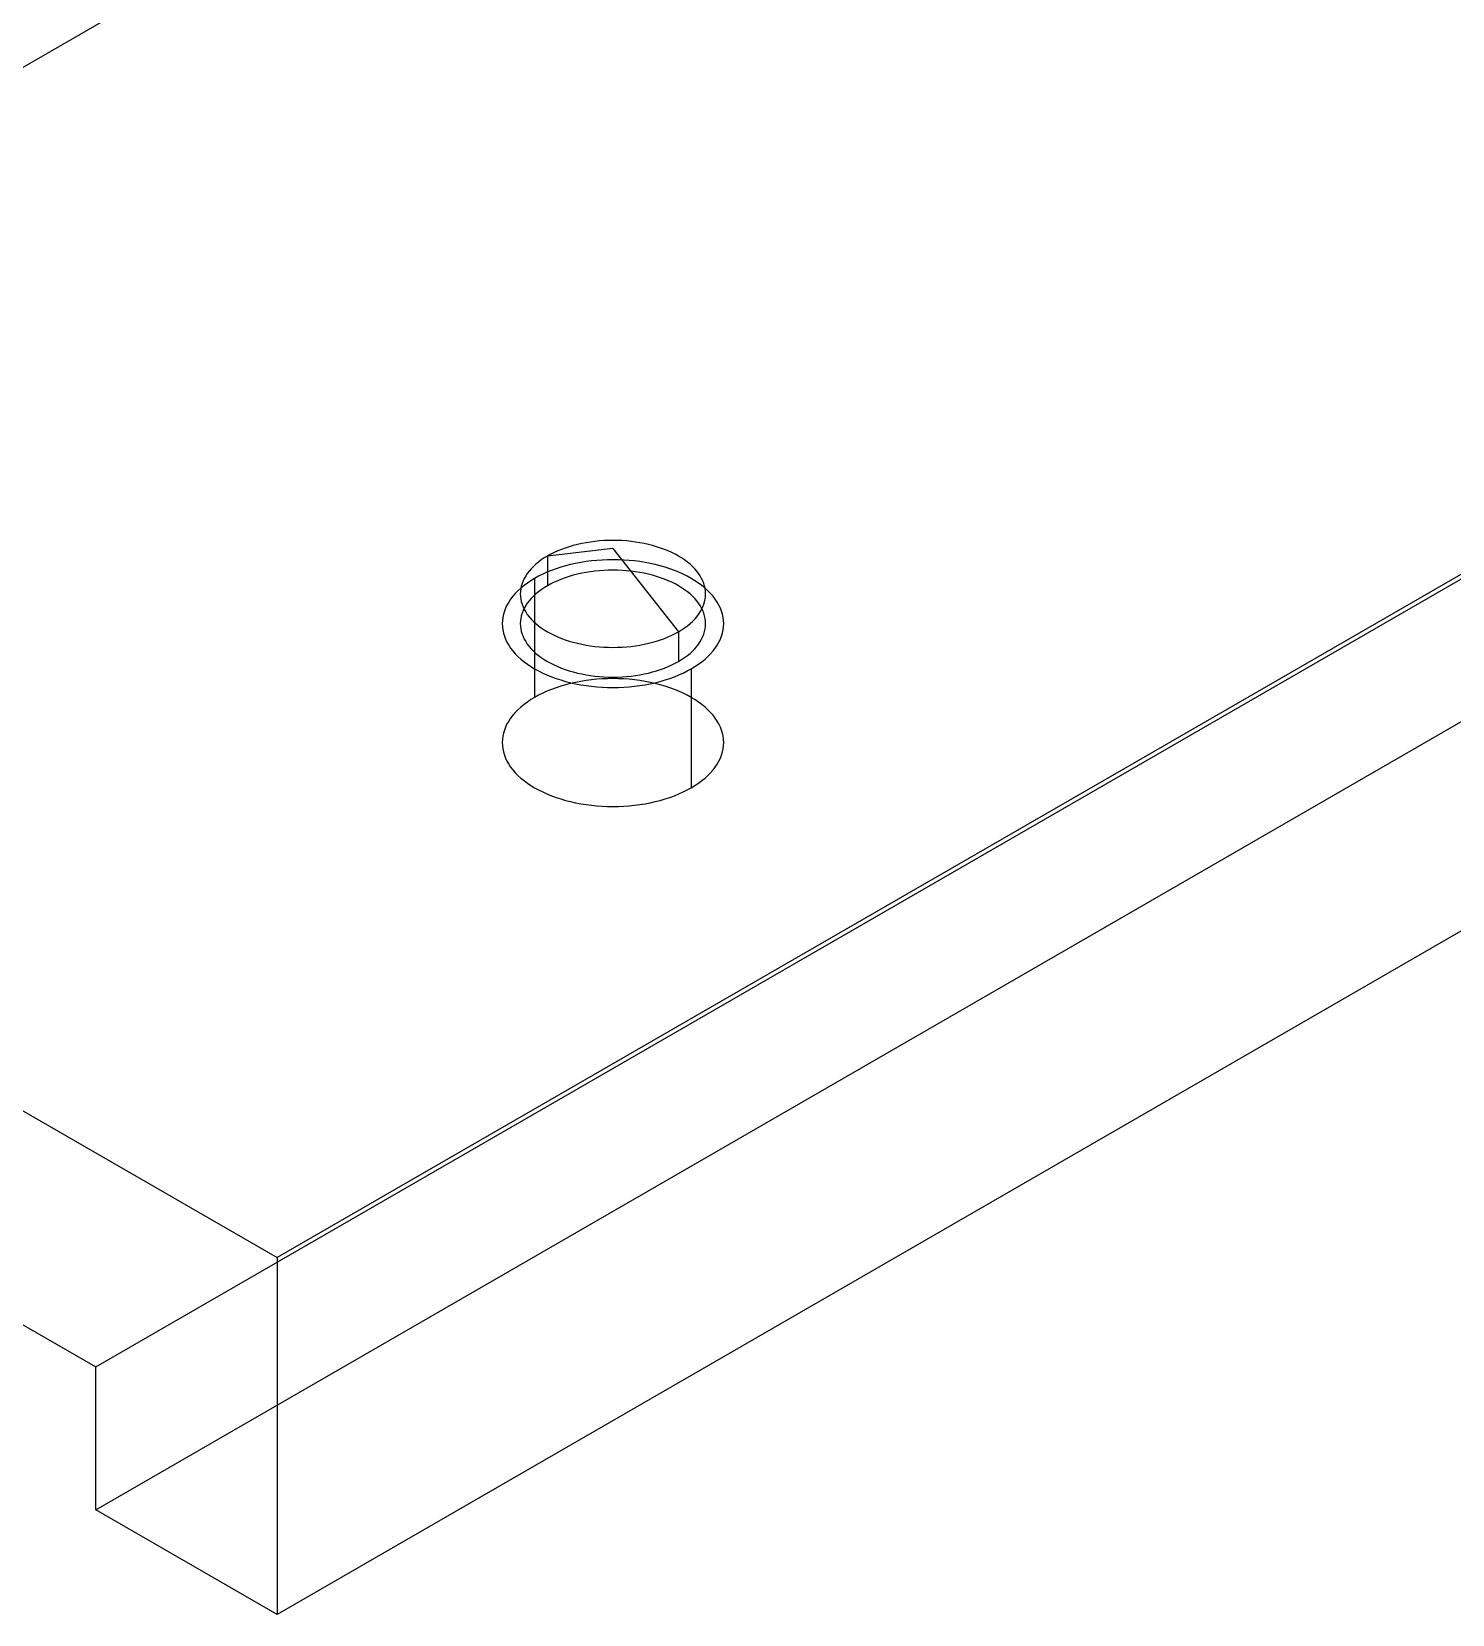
# Model space of a CAD drawing. Header units: inches. Extents: x 21 to 1475, y 21 to 947.
# Drawn here: x 1359.936 to 1360.688, y 466.889 to 467.727 of the extents above; entities that cross this region are included whole.
import ezdxf

# ---------------------------------------------------------------- set-up
doc = ezdxf.new("R2010")
doc.units = ezdxf.units.IN
doc.header["$MEASUREMENT"] = 0

msp = doc.modelspace()

# ---------------------------------------------------------------- linework, layer by layer
at = {"layer": 'OUTLINE'}
for p, q in [((1362.23414, 468.32998), (1360.06551, 467.07788)), ((1362.23414, 468.14099), (1360.06551, 466.88889)), ((1360.48833, 468.03011), (1359.28862, 467.33744)), ((1359.96949, 467.01993), (1361.1692, 467.7126)), ((1359.96949, 466.94433), (1361.1692, 467.637)), ((1359.1926, 467.58187), (1360.06551, 467.07788)), ((1360.24337, 467.45349), (1360.20867, 467.44945)), ((1360.21224, 467.45132), (1360.21041, 467.45041)), ((1360.21414, 467.45217), (1360.21224, 467.45132)), ((1360.21611, 467.45297), (1360.21414, 467.45217)), ((1360.21814, 467.45372), (1360.21611, 467.45297)), ((1360.22024, 467.4544), (1360.21814, 467.45372)), ((1360.22239, 467.45503), (1360.22024, 467.4544)), ((1360.22459, 467.45559), (1360.22239, 467.45503)), ((1360.22684, 467.45609), (1360.22459, 467.45559)), ((1360.22912, 467.45653), (1360.22684, 467.45609)), ((1360.23144, 467.4569), (1360.22912, 467.45653)), ((1360.23379, 467.4572), (1360.23144, 467.4569)), ((1360.23617, 467.45744), (1360.23379, 467.4572)), ((1360.23856, 467.45761), (1360.23617, 467.45744)), ((1360.24096, 467.45771), (1360.23856, 467.45761)), ((1360.24337, 467.45775), (1360.24096, 467.45771)), ((1360.24578, 467.45771), (1360.24337, 467.45775)), ((1360.24337, 467.45349), (1360.27807, 467.40938)), ((1360.24818, 467.45761), (1360.24578, 467.45771)), ((1360.25057, 467.45744), (1360.24818, 467.45761)), ((1360.25294, 467.4572), (1360.25057, 467.45744)), ((1360.25529, 467.4569), (1360.25294, 467.4572)), ((1360.25761, 467.45653), (1360.25529, 467.4569)), ((1360.2599, 467.45609), (1360.25761, 467.45653)), ((1360.26215, 467.45559), (1360.2599, 467.45609)), ((1360.26435, 467.45503), (1360.26215, 467.45559)), ((1360.2665, 467.4544), (1360.26435, 467.45503)), ((1360.26859, 467.45372), (1360.2665, 467.4544)), ((1360.27063, 467.45297), (1360.26859, 467.45372)), ((1360.2726, 467.45217), (1360.27063, 467.45297)), ((1360.2745, 467.45132), (1360.2726, 467.45217)), ((1360.27632, 467.45041), (1360.2745, 467.45132)), ((1360.20009, 467.44277), (1360.19901, 467.44153)), ((1360.20128, 467.44398), (1360.20009, 467.44277)), ((1360.20257, 467.44516), (1360.20128, 467.44398)), ((1360.20395, 467.44629), (1360.20257, 467.44516)), ((1360.20544, 467.44739), (1360.20395, 467.44629)), ((1360.20701, 467.44844), (1360.20544, 467.44739)), ((1360.20867, 467.44945), (1360.20701, 467.44844)), ((1360.21041, 467.45041), (1360.20867, 467.44945)), ((1360.20867, 467.44945), (1360.20867, 467.4337)), ((1360.21322, 467.44271), (1360.21079, 467.44182)), ((1360.21573, 467.44352), (1360.21322, 467.44271)), ((1360.2183, 467.44427), (1360.21573, 467.44352)), ((1360.22093, 467.44495), (1360.2183, 467.44427)), ((1360.22361, 467.44554), (1360.22093, 467.44495)), ((1360.22635, 467.44606), (1360.22361, 467.44554)), ((1360.22912, 467.44651), (1360.22635, 467.44606)), ((1360.23193, 467.44687), (1360.22912, 467.44651)), ((1360.23476, 467.44716), (1360.23193, 467.44687)), ((1360.23762, 467.44736), (1360.23476, 467.44716)), ((1360.24049, 467.44748), (1360.23762, 467.44736)), ((1360.24337, 467.44752), (1360.24049, 467.44748)), ((1360.24624, 467.44748), (1360.24337, 467.44752)), ((1360.24911, 467.44736), (1360.24624, 467.44748)), ((1360.25197, 467.44716), (1360.24911, 467.44736)), ((1360.25481, 467.44687), (1360.25197, 467.44716)), ((1360.25762, 467.44651), (1360.25481, 467.44687)), ((1360.26039, 467.44606), (1360.25762, 467.44651)), ((1360.26312, 467.44554), (1360.26039, 467.44606)), ((1360.26581, 467.44495), (1360.26312, 467.44554)), ((1360.26844, 467.44427), (1360.26581, 467.44495)), ((1360.27101, 467.44352), (1360.26844, 467.44427)), ((1360.27351, 467.44271), (1360.27101, 467.44352)), ((1360.27594, 467.44182), (1360.27351, 467.44271)), ((1360.27807, 467.44945), (1360.27632, 467.45041)), ((1360.27973, 467.44844), (1360.27807, 467.44945)), ((1360.2813, 467.44739), (1360.27973, 467.44844)), ((1360.28278, 467.44629), (1360.2813, 467.44739)), ((1360.28417, 467.44516), (1360.28278, 467.44629)), ((1360.28546, 467.44398), (1360.28417, 467.44516)), ((1360.28664, 467.44277), (1360.28546, 467.44398)), ((1360.28773, 467.44153), (1360.28664, 467.44277)), ((1360.19627, 467.43383), (1360.19461, 467.43248)), ((1360.19524, 467.43494), (1360.19483, 467.43357)), ((1360.19577, 467.4363), (1360.19524, 467.43494)), ((1360.19641, 467.43764), (1360.19577, 467.4363)), ((1360.19804, 467.43514), (1360.19627, 467.43383)), ((1360.19717, 467.43896), (1360.19641, 467.43764)), ((1360.19803, 467.44026), (1360.19717, 467.43896)), ((1360.19901, 467.44153), (1360.19803, 467.44026)), ((1360.19992, 467.4364), (1360.19804, 467.43514)), ((1360.2019, 467.43761), (1360.19992, 467.4364)), ((1360.20399, 467.43875), (1360.2019, 467.43761)), ((1360.2019, 467.43761), (1360.2019, 467.37461)), ((1360.20617, 467.43984), (1360.20399, 467.43875)), ((1360.20844, 467.44086), (1360.20617, 467.43984)), ((1360.20867, 467.4337), (1360.20701, 467.43269)), ((1360.21079, 467.44182), (1360.20844, 467.44086)), ((1360.21041, 467.43466), (1360.20867, 467.4337)), ((1360.21224, 467.43557), (1360.21041, 467.43466)), ((1360.21414, 467.43642), (1360.21224, 467.43557)), ((1360.21611, 467.43722), (1360.21414, 467.43642)), ((1360.21814, 467.43797), (1360.21611, 467.43722)), ((1360.22024, 467.43865), (1360.21814, 467.43797)), ((1360.22239, 467.43928), (1360.22024, 467.43865)), ((1360.22459, 467.43984), (1360.22239, 467.43928)), ((1360.22684, 467.44034), (1360.22459, 467.43984)), ((1360.22912, 467.44078), (1360.22684, 467.44034)), ((1360.23144, 467.44115), (1360.22912, 467.44078)), ((1360.23379, 467.44145), (1360.23144, 467.44115)), ((1360.23617, 467.44169), (1360.23379, 467.44145)), ((1360.23856, 467.44186), (1360.23617, 467.44169)), ((1360.24096, 467.44196), (1360.23856, 467.44186)), ((1360.24337, 467.442), (1360.24096, 467.44196)), ((1360.24578, 467.44196), (1360.24337, 467.442)), ((1360.24818, 467.44186), (1360.24578, 467.44196)), ((1360.25057, 467.44169), (1360.24818, 467.44186)), ((1360.25294, 467.44145), (1360.25057, 467.44169)), ((1360.25529, 467.44115), (1360.25294, 467.44145)), ((1360.25761, 467.44078), (1360.25529, 467.44115)), ((1360.2599, 467.44034), (1360.25761, 467.44078)), ((1360.26215, 467.43984), (1360.2599, 467.44034)), ((1360.26435, 467.43928), (1360.26215, 467.43984)), ((1360.2665, 467.43865), (1360.26435, 467.43928)), ((1360.26859, 467.43797), (1360.2665, 467.43865)), ((1360.27063, 467.43722), (1360.26859, 467.43797)), ((1360.2726, 467.43642), (1360.27063, 467.43722)), ((1360.2745, 467.43557), (1360.2726, 467.43642)), ((1360.27632, 467.43466), (1360.2745, 467.43557)), ((1360.2783, 467.44086), (1360.27594, 467.44182)), ((1360.27807, 467.4337), (1360.27632, 467.43466)), ((1360.27973, 467.43269), (1360.27807, 467.4337)), ((1360.28057, 467.43984), (1360.2783, 467.44086)), ((1360.28275, 467.43875), (1360.28057, 467.43984)), ((1360.28483, 467.43761), (1360.28275, 467.43875)), ((1360.28681, 467.4364), (1360.28483, 467.43761)), ((1360.28869, 467.43514), (1360.28681, 467.4364)), ((1360.2887, 467.44026), (1360.28773, 467.44153)), ((1360.29047, 467.43383), (1360.28869, 467.43514)), ((1360.28957, 467.43896), (1360.2887, 467.44026)), ((1360.29032, 467.43764), (1360.28957, 467.43896)), ((1360.29097, 467.4363), (1360.29032, 467.43764)), ((1360.29212, 467.43248), (1360.29047, 467.43383)), ((1360.29149, 467.43494), (1360.29097, 467.4363)), ((1360.29191, 467.43357), (1360.29149, 467.43494)), ((1360.18919, 467.42662), (1360.18816, 467.42507)), ((1360.19036, 467.42814), (1360.18919, 467.42662)), ((1360.19165, 467.42963), (1360.19036, 467.42814)), ((1360.19307, 467.43107), (1360.19165, 467.42963)), ((1360.19461, 467.43248), (1360.19307, 467.43107)), ((1360.19436, 467.43081), (1360.1943, 467.42942)), ((1360.1943, 467.42942), (1360.19436, 467.42803)), ((1360.19453, 467.43219), (1360.19436, 467.43081)), ((1360.19436, 467.42803), (1360.19453, 467.42664)), ((1360.19483, 467.43357), (1360.19453, 467.43219)), ((1360.19453, 467.42664), (1360.19483, 467.42526)), ((1360.19901, 467.42578), (1360.19803, 467.42451)), ((1360.20009, 467.42702), (1360.19901, 467.42578)), ((1360.20128, 467.42823), (1360.20009, 467.42702)), ((1360.20257, 467.42941), (1360.20128, 467.42823)), ((1360.20395, 467.43054), (1360.20257, 467.42941)), ((1360.20544, 467.43164), (1360.20395, 467.43054)), ((1360.20701, 467.43269), (1360.20544, 467.43164)), ((1360.2813, 467.43164), (1360.27973, 467.43269)), ((1360.28278, 467.43054), (1360.2813, 467.43164)), ((1360.28417, 467.42941), (1360.28278, 467.43054)), ((1360.28546, 467.42823), (1360.28417, 467.42941)), ((1360.28664, 467.42702), (1360.28546, 467.42823)), ((1360.28773, 467.42578), (1360.28664, 467.42702)), ((1360.2887, 467.42451), (1360.28773, 467.42578)), ((1360.2922, 467.43219), (1360.29191, 467.43357)), ((1360.29191, 467.42526), (1360.2922, 467.42664)), ((1360.29366, 467.43107), (1360.29212, 467.43248)), ((1360.29238, 467.43081), (1360.2922, 467.43219)), ((1360.2922, 467.42664), (1360.29238, 467.42803)), ((1360.29244, 467.42942), (1360.29238, 467.43081)), ((1360.29238, 467.42803), (1360.29244, 467.42942)), ((1360.29508, 467.42963), (1360.29366, 467.43107)), ((1360.29638, 467.42814), (1360.29508, 467.42963)), ((1360.29754, 467.42662), (1360.29638, 467.42814)), ((1360.29858, 467.42507), (1360.29754, 467.42662)), ((1360.18501, 467.41699), (1360.1848, 467.41533)), ((1360.18536, 467.41863), (1360.18501, 467.41699)), ((1360.18586, 467.42027), (1360.18536, 467.41863)), ((1360.18649, 467.42189), (1360.18586, 467.42027)), ((1360.18725, 467.42349), (1360.18649, 467.42189)), ((1360.18816, 467.42507), (1360.18725, 467.42349)), ((1360.19483, 467.41782), (1360.19453, 467.41644)), ((1360.19483, 467.42526), (1360.19524, 467.42389)), ((1360.19524, 467.41919), (1360.19483, 467.41782)), ((1360.19524, 467.42389), (1360.19577, 467.42253)), ((1360.19577, 467.42055), (1360.19524, 467.41919)), ((1360.19577, 467.42253), (1360.19641, 467.42119)), ((1360.19641, 467.42189), (1360.19577, 467.42055)), ((1360.19717, 467.42321), (1360.19641, 467.42189)), ((1360.19641, 467.42119), (1360.19717, 467.41987)), ((1360.19803, 467.42451), (1360.19717, 467.42321)), ((1360.19717, 467.41987), (1360.19803, 467.41857)), ((1360.19803, 467.41857), (1360.19901, 467.4173)), ((1360.19901, 467.4173), (1360.20009, 467.41606)), ((1360.28664, 467.41606), (1360.28773, 467.4173)), ((1360.28773, 467.4173), (1360.2887, 467.41857)), ((1360.28957, 467.42321), (1360.2887, 467.42451)), ((1360.2887, 467.41857), (1360.28957, 467.41987)), ((1360.29032, 467.42189), (1360.28957, 467.42321)), ((1360.28957, 467.41987), (1360.29032, 467.42119)), ((1360.29032, 467.42119), (1360.29097, 467.42253)), ((1360.29097, 467.42055), (1360.29032, 467.42189)), ((1360.29097, 467.42253), (1360.29149, 467.42389)), ((1360.29149, 467.41919), (1360.29097, 467.42055)), ((1360.29149, 467.42389), (1360.29191, 467.42526)), ((1360.29191, 467.41782), (1360.29149, 467.41919)), ((1360.2922, 467.41644), (1360.29191, 467.41782)), ((1360.29948, 467.42349), (1360.29858, 467.42507)), ((1360.30025, 467.42189), (1360.29948, 467.42349)), ((1360.30088, 467.42027), (1360.30025, 467.42189)), ((1360.30137, 467.41863), (1360.30088, 467.42027)), ((1360.30172, 467.41699), (1360.30137, 467.41863)), ((1360.30193, 467.41533), (1360.30172, 467.41699)), ((1359.28862, 467.41304), (1359.96949, 467.01993)), ((1360.1848, 467.41533), (1360.18473, 467.41367)), ((1360.18473, 467.41367), (1360.1848, 467.41201)), ((1360.1848, 467.41201), (1360.18501, 467.41035)), ((1360.18501, 467.41035), (1360.18536, 467.4087)), ((1360.18536, 467.4087), (1360.18586, 467.40706)), ((1360.19436, 467.41506), (1360.1943, 467.41367)), ((1360.1943, 467.41367), (1360.19436, 467.41228)), ((1360.19453, 467.41644), (1360.19436, 467.41506)), ((1360.19436, 467.41228), (1360.19453, 467.41089)), ((1360.19453, 467.41089), (1360.19483, 467.40951)), ((1360.19483, 467.40951), (1360.19524, 467.40814)), ((1360.20009, 467.41606), (1360.20128, 467.41485)), ((1360.20128, 467.41485), (1360.20257, 467.41368)), ((1360.20257, 467.41368), (1360.20395, 467.41254)), ((1360.20395, 467.41254), (1360.20544, 467.41144)), ((1360.20544, 467.41144), (1360.20701, 467.41039)), ((1360.20701, 467.41039), (1360.20867, 467.40938)), ((1360.20867, 467.40938), (1360.21041, 467.40842)), ((1360.27632, 467.40842), (1360.27807, 467.40938)), ((1360.27807, 467.40938), (1360.27973, 467.41039)), ((1360.27807, 467.40938), (1360.27807, 467.39363)), ((1360.27973, 467.41039), (1360.2813, 467.41144)), ((1360.2813, 467.41144), (1360.28278, 467.41254)), ((1360.28278, 467.41254), (1360.28417, 467.41368)), ((1360.28417, 467.41368), (1360.28546, 467.41485)), ((1360.28546, 467.41485), (1360.28664, 467.41606)), ((1360.29149, 467.40814), (1360.29191, 467.40951)), ((1360.29191, 467.40951), (1360.2922, 467.41089)), ((1360.29238, 467.41506), (1360.2922, 467.41644)), ((1360.2922, 467.41089), (1360.29238, 467.41228)), ((1360.29244, 467.41367), (1360.29238, 467.41506)), ((1360.29238, 467.41228), (1360.29244, 467.41367)), ((1360.30088, 467.40706), (1360.30137, 467.4087)), ((1360.30137, 467.4087), (1360.30172, 467.41035)), ((1360.30172, 467.41035), (1360.30193, 467.41201)), ((1360.302, 467.41367), (1360.30193, 467.41533)), ((1360.30193, 467.41201), (1360.302, 467.41367)), ((1360.18586, 467.40706), (1360.18649, 467.40544)), ((1360.18649, 467.40544), (1360.18725, 467.40384)), ((1360.18725, 467.40384), (1360.18816, 467.40226)), ((1360.18816, 467.40226), (1360.18919, 467.40071)), ((1360.18919, 467.40071), (1360.19036, 467.39919)), ((1360.19524, 467.40814), (1360.19577, 467.40678)), ((1360.19577, 467.40678), (1360.19641, 467.40544)), ((1360.19641, 467.40544), (1360.19717, 467.40412)), ((1360.19717, 467.40412), (1360.19803, 467.40282)), ((1360.19803, 467.40282), (1360.19901, 467.40155)), ((1360.19901, 467.40155), (1360.20009, 467.40031)), ((1360.20009, 467.40031), (1360.20128, 467.3991)), ((1360.21041, 467.40842), (1360.21224, 467.40752)), ((1360.21224, 467.40752), (1360.21414, 467.40666)), ((1360.21414, 467.40666), (1360.21611, 467.40586)), ((1360.21611, 467.40586), (1360.21814, 467.40512)), ((1360.21814, 467.40512), (1360.22024, 467.40443)), ((1360.22024, 467.40443), (1360.22239, 467.40381)), ((1360.22239, 467.40381), (1360.22459, 467.40324)), ((1360.22459, 467.40324), (1360.22684, 467.40274)), ((1360.22684, 467.40274), (1360.22912, 467.4023)), ((1360.22912, 467.4023), (1360.23144, 467.40193)), ((1360.23144, 467.40193), (1360.23379, 467.40163)), ((1360.23379, 467.40163), (1360.23617, 467.40139)), ((1360.23617, 467.40139), (1360.23856, 467.40122)), ((1360.23856, 467.40122), (1360.24096, 467.40112)), ((1360.24096, 467.40112), (1360.24337, 467.40108)), ((1360.24337, 467.40108), (1360.24578, 467.40112)), ((1360.24578, 467.40112), (1360.24818, 467.40122)), ((1360.24818, 467.40122), (1360.25057, 467.40139)), ((1360.25057, 467.40139), (1360.25294, 467.40163)), ((1360.25294, 467.40163), (1360.25529, 467.40193)), ((1360.25529, 467.40193), (1360.25761, 467.4023)), ((1360.25761, 467.4023), (1360.2599, 467.40274)), ((1360.2599, 467.40274), (1360.26215, 467.40324)), ((1360.26215, 467.40324), (1360.26435, 467.40381)), ((1360.26435, 467.40381), (1360.2665, 467.40443)), ((1360.2665, 467.40443), (1360.26859, 467.40512)), ((1360.26859, 467.40512), (1360.27063, 467.40586)), ((1360.27063, 467.40586), (1360.2726, 467.40666)), ((1360.2726, 467.40666), (1360.2745, 467.40752)), ((1360.2745, 467.40752), (1360.27632, 467.40842)), ((1360.28546, 467.3991), (1360.28664, 467.40031)), ((1360.28664, 467.40031), (1360.28773, 467.40155)), ((1360.28773, 467.40155), (1360.2887, 467.40282)), ((1360.2887, 467.40282), (1360.28957, 467.40412)), ((1360.28957, 467.40412), (1360.29032, 467.40544)), ((1360.29032, 467.40544), (1360.29097, 467.40678)), ((1360.29097, 467.40678), (1360.29149, 467.40814)), ((1360.29638, 467.39919), (1360.29754, 467.40071)), ((1360.29754, 467.40071), (1360.29858, 467.40226)), ((1360.29858, 467.40226), (1360.29948, 467.40384)), ((1360.29948, 467.40384), (1360.30025, 467.40544)), ((1360.30025, 467.40544), (1360.30088, 467.40706)), ((1360.19036, 467.39919), (1360.19165, 467.39771)), ((1360.19165, 467.39771), (1360.19307, 467.39626)), ((1360.19307, 467.39626), (1360.19461, 467.39486)), ((1360.19461, 467.39486), (1360.19627, 467.3935)), ((1360.19627, 467.3935), (1360.19804, 467.39219)), ((1360.19804, 467.39219), (1360.19992, 467.39093)), ((1360.20128, 467.3991), (1360.20257, 467.39793)), ((1360.20257, 467.39793), (1360.20395, 467.39679)), ((1360.20395, 467.39679), (1360.20544, 467.39569)), ((1360.20544, 467.39569), (1360.20701, 467.39464)), ((1360.20701, 467.39464), (1360.20867, 467.39363)), ((1360.20867, 467.39363), (1360.21041, 467.39267)), ((1360.21041, 467.39267), (1360.21224, 467.39177)), ((1360.2745, 467.39177), (1360.27632, 467.39267)), ((1360.27632, 467.39267), (1360.27807, 467.39363)), ((1360.27807, 467.39363), (1360.27973, 467.39464)), ((1360.27973, 467.39464), (1360.2813, 467.39569)), ((1360.2813, 467.39569), (1360.28278, 467.39679)), ((1360.28278, 467.39679), (1360.28417, 467.39793)), ((1360.28417, 467.39793), (1360.28546, 467.3991)), ((1360.28681, 467.39093), (1360.28869, 467.39219)), ((1360.28869, 467.39219), (1360.29047, 467.3935)), ((1360.29047, 467.3935), (1360.29212, 467.39486)), ((1360.29212, 467.39486), (1360.29366, 467.39626)), ((1360.29366, 467.39626), (1360.29508, 467.39771)), ((1360.29508, 467.39771), (1360.29638, 467.39919)), ((1360.19992, 467.39093), (1360.2019, 467.38973)), ((1360.2019, 467.38973), (1360.20399, 467.38858)), ((1360.20399, 467.38858), (1360.20617, 467.3875)), ((1360.20617, 467.3875), (1360.20844, 467.38647)), ((1360.20844, 467.38647), (1360.21079, 467.38552)), ((1360.21079, 467.38552), (1360.21322, 467.38463)), ((1360.21224, 467.39177), (1360.21414, 467.39091)), ((1360.21322, 467.38463), (1360.21573, 467.38381)), ((1360.21414, 467.39091), (1360.21611, 467.39011)), ((1360.21573, 467.38381), (1360.2183, 467.38306)), ((1360.21611, 467.39011), (1360.21814, 467.38937)), ((1360.21814, 467.38937), (1360.22024, 467.38868)), ((1360.22024, 467.38868), (1360.22239, 467.38806)), ((1360.22239, 467.38806), (1360.22459, 467.38749)), ((1360.22459, 467.38749), (1360.22684, 467.38699)), ((1360.22912, 467.38351), (1360.22635, 467.38307)), ((1360.22684, 467.38699), (1360.22912, 467.38656)), ((1360.22912, 467.38656), (1360.23144, 467.38618)), ((1360.23193, 467.38387), (1360.22912, 467.38351)), ((1360.23144, 467.38618), (1360.23379, 467.38588)), ((1360.23476, 467.38416), (1360.23193, 467.38387)), ((1360.23379, 467.38588), (1360.23617, 467.38564)), ((1360.23762, 467.38436), (1360.23476, 467.38416)), ((1360.23617, 467.38564), (1360.23856, 467.38547)), ((1360.24049, 467.38448), (1360.23762, 467.38436)), ((1360.23856, 467.38547), (1360.24096, 467.38537)), ((1360.24337, 467.38452), (1360.24049, 467.38448)), ((1360.24096, 467.38537), (1360.24337, 467.38534)), ((1360.24337, 467.38534), (1360.24578, 467.38537)), ((1360.24624, 467.38448), (1360.24337, 467.38452)), ((1360.24578, 467.38537), (1360.24818, 467.38547)), ((1360.24911, 467.38436), (1360.24624, 467.38448)), ((1360.24818, 467.38547), (1360.25057, 467.38564)), ((1360.25197, 467.38416), (1360.24911, 467.38436)), ((1360.25057, 467.38564), (1360.25294, 467.38588)), ((1360.25481, 467.38387), (1360.25197, 467.38416)), ((1360.25294, 467.38588), (1360.25529, 467.38618)), ((1360.25762, 467.38351), (1360.25481, 467.38387)), ((1360.25529, 467.38618), (1360.25761, 467.38656)), ((1360.25761, 467.38656), (1360.2599, 467.38699)), ((1360.26039, 467.38307), (1360.25762, 467.38351)), ((1360.2599, 467.38699), (1360.26215, 467.38749)), ((1360.26215, 467.38749), (1360.26435, 467.38806)), ((1360.26435, 467.38806), (1360.2665, 467.38868)), ((1360.2665, 467.38868), (1360.26859, 467.38937)), ((1360.26844, 467.38306), (1360.27101, 467.38381)), ((1360.26859, 467.38937), (1360.27063, 467.39011)), ((1360.27063, 467.39011), (1360.2726, 467.39091)), ((1360.27101, 467.38381), (1360.27351, 467.38463)), ((1360.2726, 467.39091), (1360.2745, 467.39177)), ((1360.27351, 467.38463), (1360.27594, 467.38552)), ((1360.27594, 467.38552), (1360.2783, 467.38647)), ((1360.2783, 467.38647), (1360.28057, 467.3875)), ((1360.28057, 467.3875), (1360.28275, 467.38858)), ((1360.28275, 467.38858), (1360.28483, 467.38973)), ((1360.28483, 467.38973), (1360.28681, 467.39093)), ((1360.28483, 467.38973), (1360.28483, 467.32673)), ((1360.20399, 467.37575), (1360.2019, 467.37461)), ((1360.20617, 467.37684), (1360.20399, 467.37575)), ((1360.20844, 467.37786), (1360.20617, 467.37684)), ((1360.21079, 467.37882), (1360.20844, 467.37786)), ((1360.21322, 467.37971), (1360.21079, 467.37882)), ((1360.21573, 467.38053), (1360.21322, 467.37971)), ((1360.2183, 467.38127), (1360.21573, 467.38053)), ((1360.2183, 467.38306), (1360.22093, 467.38239)), ((1360.22093, 467.38195), (1360.2183, 467.38127)), ((1360.22361, 467.38254), (1360.22093, 467.38195)), ((1360.22093, 467.38239), (1360.22361, 467.38179)), ((1360.22635, 467.38307), (1360.22361, 467.38254)), ((1360.22361, 467.38179), (1360.22635, 467.38127)), ((1360.22635, 467.38127), (1360.22912, 467.38083)), ((1360.22912, 467.38083), (1360.23193, 467.38046)), ((1360.23193, 467.38046), (1360.23476, 467.38018)), ((1360.23476, 467.38018), (1360.23762, 467.37997)), ((1360.23762, 467.37997), (1360.24049, 467.37985)), ((1360.24049, 467.37985), (1360.24337, 467.37981)), ((1360.24337, 467.37981), (1360.24624, 467.37985)), ((1360.24624, 467.37985), (1360.24911, 467.37997)), ((1360.24911, 467.37997), (1360.25197, 467.38018)), ((1360.25197, 467.38018), (1360.25481, 467.38046)), ((1360.25481, 467.38046), (1360.25762, 467.38083)), ((1360.25762, 467.38083), (1360.26039, 467.38127)), ((1360.26312, 467.38254), (1360.26039, 467.38307)), ((1360.26039, 467.38127), (1360.26312, 467.38179)), ((1360.26581, 467.38195), (1360.26312, 467.38254)), ((1360.26312, 467.38179), (1360.26581, 467.38239)), ((1360.26581, 467.38239), (1360.26844, 467.38306)), ((1360.26844, 467.38127), (1360.26581, 467.38195)), ((1360.27101, 467.38053), (1360.26844, 467.38127)), ((1360.27351, 467.37971), (1360.27101, 467.38053)), ((1360.27594, 467.37882), (1360.27351, 467.37971)), ((1360.2783, 467.37786), (1360.27594, 467.37882)), ((1360.28057, 467.37684), (1360.2783, 467.37786)), ((1360.28275, 467.37575), (1360.28057, 467.37684)), ((1360.28483, 467.37461), (1360.28275, 467.37575)), ((1360.19165, 467.36663), (1360.19036, 467.36514)), ((1360.19307, 467.36807), (1360.19165, 467.36663)), ((1360.19461, 467.36948), (1360.19307, 467.36807)), ((1360.19627, 467.37084), (1360.19461, 467.36948)), ((1360.19804, 467.37215), (1360.19627, 467.37084)), ((1360.19992, 467.3734), (1360.19804, 467.37215)), ((1360.2019, 467.37461), (1360.19992, 467.3734)), ((1360.28681, 467.3734), (1360.28483, 467.37461)), ((1360.28869, 467.37215), (1360.28681, 467.3734)), ((1360.29047, 467.37084), (1360.28869, 467.37215)), ((1360.29212, 467.36948), (1360.29047, 467.37084)), ((1360.29366, 467.36807), (1360.29212, 467.36948)), ((1360.29508, 467.36663), (1360.29366, 467.36807)), ((1360.29638, 467.36514), (1360.29508, 467.36663)), ((1360.18649, 467.35889), (1360.18586, 467.35727)), ((1360.18725, 467.3605), (1360.18649, 467.35889)), ((1360.18816, 467.36207), (1360.18725, 467.3605)), ((1360.18919, 467.36362), (1360.18816, 467.36207)), ((1360.19036, 467.36514), (1360.18919, 467.36362)), ((1360.29754, 467.36362), (1360.29638, 467.36514)), ((1360.29858, 467.36207), (1360.29754, 467.36362)), ((1360.29948, 467.3605), (1360.29858, 467.36207)), ((1360.30025, 467.35889), (1360.29948, 467.3605)), ((1360.30088, 467.35727), (1360.30025, 467.35889)), ((1360.1848, 467.35233), (1360.18473, 467.35067)), ((1360.18473, 467.35067), (1360.1848, 467.34901)), ((1360.18501, 467.35399), (1360.1848, 467.35233)), ((1360.18536, 467.35564), (1360.18501, 467.35399)), ((1360.18586, 467.35727), (1360.18536, 467.35564)), ((1360.30137, 467.35564), (1360.30088, 467.35727)), ((1360.30172, 467.35399), (1360.30137, 467.35564)), ((1360.30193, 467.35233), (1360.30172, 467.35399)), ((1360.302, 467.35067), (1360.30193, 467.35233)), ((1360.30193, 467.34901), (1360.302, 467.35067)), ((1360.1848, 467.34901), (1360.18501, 467.34735)), ((1360.18501, 467.34735), (1360.18536, 467.3457)), ((1360.18536, 467.3457), (1360.18586, 467.34406)), ((1360.18586, 467.34406), (1360.18649, 467.34244)), ((1360.18649, 467.34244), (1360.18725, 467.34084)), ((1360.29948, 467.34084), (1360.30025, 467.34244)), ((1360.30025, 467.34244), (1360.30088, 467.34406)), ((1360.30088, 467.34406), (1360.30137, 467.3457)), ((1360.30137, 467.3457), (1360.30172, 467.34735)), ((1360.30172, 467.34735), (1360.30193, 467.34901)), ((1360.18725, 467.34084), (1360.18816, 467.33926)), ((1360.18816, 467.33926), (1360.18919, 467.33771)), ((1360.18919, 467.33771), (1360.19036, 467.33619)), ((1360.19036, 467.33619), (1360.19165, 467.33471)), ((1360.19165, 467.33471), (1360.19307, 467.33326)), ((1360.19307, 467.33326), (1360.19461, 467.33186)), ((1360.29212, 467.33186), (1360.29366, 467.33326)), ((1360.29366, 467.33326), (1360.29508, 467.33471)), ((1360.29508, 467.33471), (1360.29638, 467.33619)), ((1360.29638, 467.33619), (1360.29754, 467.33771)), ((1360.29754, 467.33771), (1360.29858, 467.33926)), ((1360.29858, 467.33926), (1360.29948, 467.34084)), ((1360.19461, 467.33186), (1360.19627, 467.3305)), ((1360.19627, 467.3305), (1360.19804, 467.32919)), ((1360.19804, 467.32919), (1360.19992, 467.32793)), ((1360.19992, 467.32793), (1360.2019, 467.32673)), ((1360.2019, 467.32673), (1360.20399, 467.32558)), ((1360.20399, 467.32558), (1360.20617, 467.3245)), ((1360.28057, 467.3245), (1360.28275, 467.32558)), ((1360.28275, 467.32558), (1360.28483, 467.32673)), ((1360.28483, 467.32673), (1360.28681, 467.32793)), ((1360.28681, 467.32793), (1360.28869, 467.32919)), ((1360.28869, 467.32919), (1360.29047, 467.3305)), ((1360.29047, 467.3305), (1360.29212, 467.33186)), ((1360.20617, 467.3245), (1360.20844, 467.32348)), ((1360.20844, 467.32348), (1360.21079, 467.32252)), ((1360.21079, 467.32252), (1360.21322, 467.32163)), ((1360.21322, 467.32163), (1360.21573, 467.32081)), ((1360.21573, 467.32081), (1360.2183, 467.32006)), ((1360.2183, 467.32006), (1360.22093, 467.31939)), ((1360.22093, 467.31939), (1360.22361, 467.31879)), ((1360.22361, 467.31879), (1360.22635, 467.31827)), ((1360.22635, 467.31827), (1360.22912, 467.31783)), ((1360.22912, 467.31783), (1360.23193, 467.31746)), ((1360.23193, 467.31746), (1360.23476, 467.31718)), ((1360.23476, 467.31718), (1360.23762, 467.31698)), ((1360.23762, 467.31698), (1360.24049, 467.31685)), ((1360.24049, 467.31685), (1360.24337, 467.31681)), ((1360.24337, 467.31681), (1360.24624, 467.31685)), ((1360.24624, 467.31685), (1360.24911, 467.31698)), ((1360.24911, 467.31698), (1360.25197, 467.31718)), ((1360.25197, 467.31718), (1360.25481, 467.31746)), ((1360.25481, 467.31746), (1360.25762, 467.31783)), ((1360.25762, 467.31783), (1360.26039, 467.31827)), ((1360.26039, 467.31827), (1360.26312, 467.31879)), ((1360.26312, 467.31879), (1360.26581, 467.31939)), ((1360.26581, 467.31939), (1360.26844, 467.32006)), ((1360.26844, 467.32006), (1360.27101, 467.32081)), ((1360.27101, 467.32081), (1360.27351, 467.32163)), ((1360.27351, 467.32163), (1360.27594, 467.32252)), ((1360.27594, 467.32252), (1360.2783, 467.32348)), ((1360.2783, 467.32348), (1360.28057, 467.3245)), ((1360.06551, 467.07788), (1360.06551, 466.88889)), ((1359.96949, 466.94433), (1359.96949, 467.01993)), ((1360.06551, 466.88889), (1359.96949, 466.94433))]:
    msp.add_line(p, q, dxfattribs=at)

doc.saveas('drawing.dxf')
